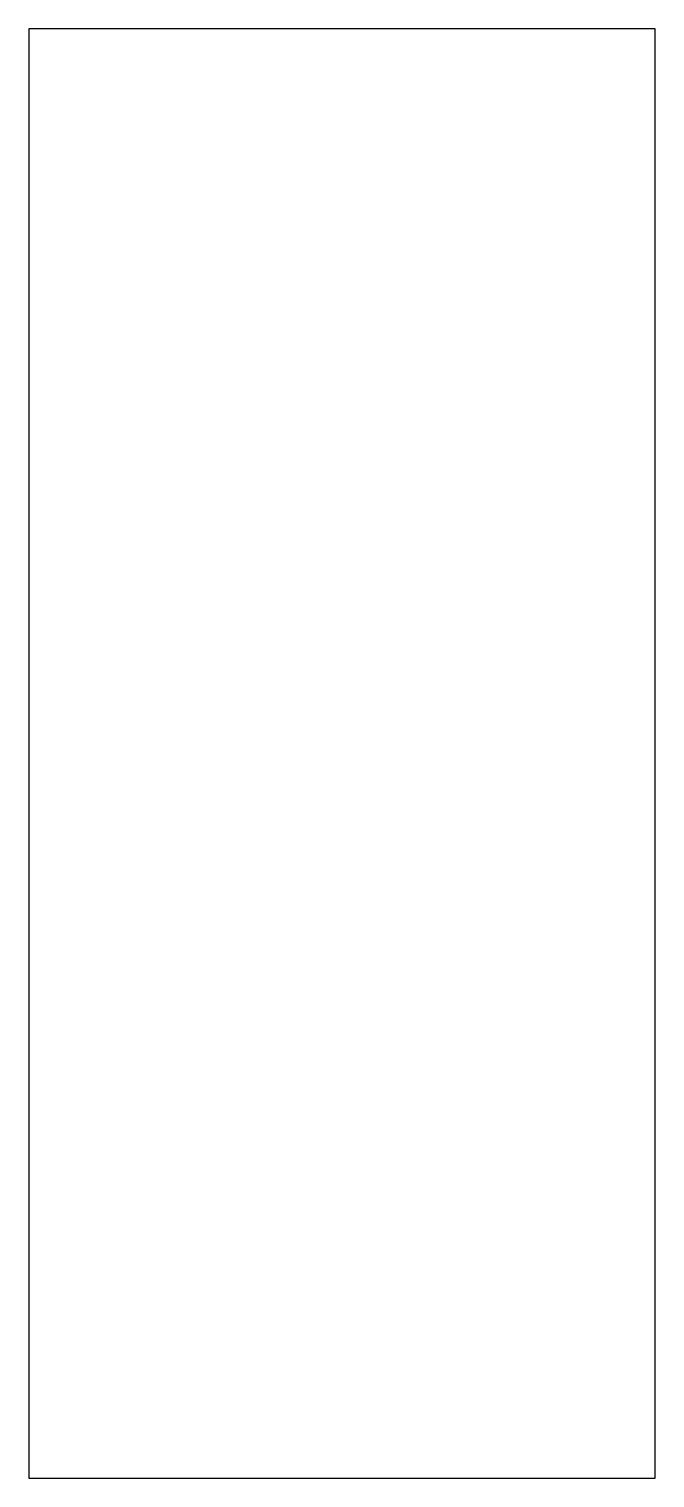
# Model space of a CAD drawing. Header units: millimetres. Extents: x 125 to 601, y -200 to 900.
import ezdxf

# ---------------------------------------------------------------- set-up
doc = ezdxf.new("R2010")
doc.units = ezdxf.units.MM

msp = doc.modelspace()

# ---------------------------------------------------------------- linework, layer by layer
msp.add_lwpolyline([(125.25, -200.5), (600.75, -200.5), (600.75, 900.125), (125.25, 900.125)], close=True)

doc.saveas('drawing.dxf')
